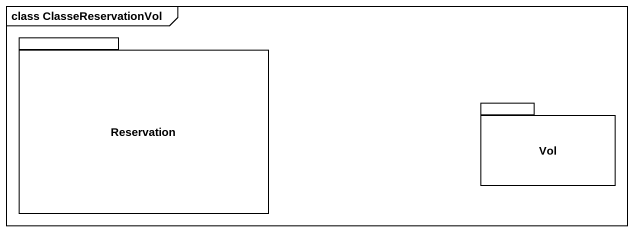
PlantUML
@startuml
mainframe class ClasseReservationVol
package Reservation {
}
package Vol {
}
@enduml
